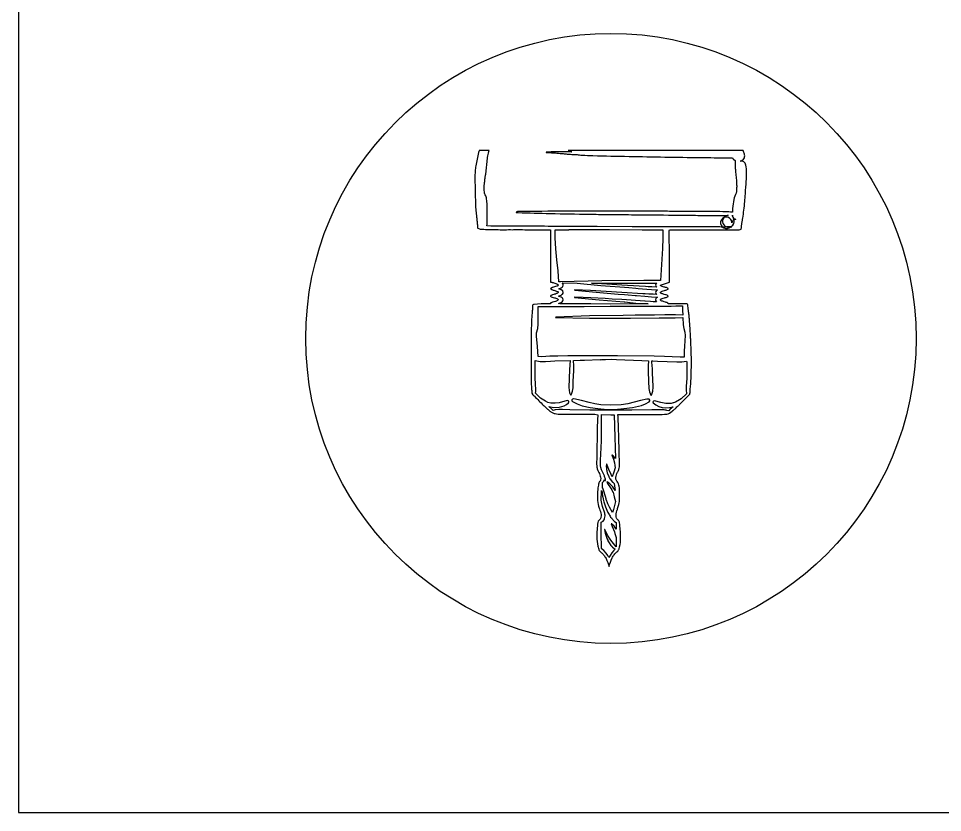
# Model space of a CAD drawing. Extents: x -250 to 250, y -318 to 318.
# Drawn here: x -250 to -212.15, y -317.91 to -285.37 of the extents above; entities that cross this region are included whole.
import ezdxf

# ---------------------------------------------------------------- set-up
doc = ezdxf.new("R2010")
doc.units = 0
doc.layers.get('0').update_dxf_attribs({"linetype": 'CONTINUOUS'})

msp = doc.modelspace()

# ---------------------------------------------------------------- linework, layer by layer
for points in [[(-250, -317.907), (250, -317.907), (250, -17.907), (-250, -17.907), (-250, -317.907)], [(-228.012, -294.358), (-228.012, -294.023), (-227.891, -294.023), (-227.895, -294.029), (-227.465, -294.029), (-227.464, -294.02), (-227.138, -294.018), (-225.798, -294.016), (-224.459, -294.028), (-224.382, -294.029), (-223.606, -294.029), (-223.606, -294.37), (-223.618, -294.789), (-223.646, -295.227), (-223.697, -296.1), (-224.39, -296.105), (-226.1, -296.126), (-227.805, -296.164), (-227.82, -296.157), (-227.874, -296.157), (-227.899, -295.71), (-227.946, -295.256), (-227.991, -294.803), (-228.012, -294.358)], [(-223.863, -296.984), (-223.9, -296.981), (-224.006, -296.973), (-224.114, -296.966), (-224.329, -296.954), (-224.351, -296.952), (-225.285, -296.891), (-225.679, -296.864), (-225.976, -296.844), (-226.558, -296.811), (-226.873, -296.796), (-227.217, -296.785), (-227.232, -296.79), (-227.221, -296.797), (-226.211, -296.899), (-225.186, -296.984), (-225.164, -296.985), (-224.712, -297.028), (-224.212, -297.061), (-224.976, -297.06), (-225.764, -297.069), (-226.553, -297.067), (-226.744, -297.066), (-226.745, -297.059), (-226.998, -297.059), (-226.996, -297.064), (-227.828, -297.064), (-227.878, -297.044), (-227.773, -297.003), (-227.736, -296.979), (-227.702, -296.938), (-227.691, -296.893), (-227.701, -296.85), (-227.733, -296.811), (-227.772, -296.784), (-227.875, -296.742), (-227.771, -296.701), (-227.727, -296.67), (-227.721, -296.663), (-227.696, -296.627), (-227.689, -296.592), (-227.708, -296.533), (-227.77, -296.482), (-227.873, -296.441), (-227.769, -296.4), (-227.735, -296.378), (-227.71, -296.353), (-227.687, -296.29), (-227.695, -296.25), (-227.723, -296.213), (-227.738, -296.201), (-227.116, -296.209), (-226.154, -296.304), (-225.182, -296.384), (-225.002, -296.399), (-224.716, -296.423), (-224.619, -296.431), (-224.263, -296.457), (-224.262, -296.457), (-224.076, -296.471), (-223.825, -296.488), (-223.865, -296.516), (-223.896, -296.555), (-223.906, -296.596), (-223.895, -296.642), (-223.858, -296.684), (-224.007, -296.672), (-224.184, -296.663), (-224.326, -296.654), (-224.422, -296.648), (-225.283, -296.591), (-226.577, -296.51), (-227.215, -296.485), (-227.23, -296.49), (-227.219, -296.497), (-226.337, -296.588), (-225.439, -296.662), (-225.439, -296.662), (-225.184, -296.684), (-225.024, -296.697), (-224.746, -296.72), (-224.689, -296.725), (-224.349, -296.751), (-224.078, -296.771), (-223.825, -296.788), (-223.826, -296.789), (-223.853, -296.806), (-223.894, -296.85), (-223.908, -296.898), (-223.897, -296.943), (-223.863, -296.984)], [(-223.853, -296.384), (-224.06, -296.369), (-224.203, -296.362), (-224.324, -296.354), (-224.584, -296.337), (-225.281, -296.291), (-226.527, -296.213), (-226.399, -296.213), (-226.397, -296.213), (-226.16, -296.22), (-226.094, -296.214), (-224.387, -296.215), (-223.86, -296.212), (-223.893, -296.252), (-223.904, -296.295), (-223.892, -296.342), (-223.853, -296.384)], [(-228.778, -298.25), (-228.732, -298.072), (-228.711, -297.89), (-228.717, -297.521), (-228.718, -297.176), (-228.456, -297.171), (-227.845, -297.172), (-226.833, -297.166), (-225.762, -297.158), (-224.797, -297.156), (-224.374, -297.155), (-223.7, -297.153), (-223.264, -297.153), (-223.069, -297.147), (-223.015, -297.147), (-222.807, -297.149), (-222.806, -297.334), (-222.791, -297.519), (-222.794, -297.523), (-223.083, -297.511), (-223.529, -297.513), (-223.947, -297.521), (-224.299, -297.525), (-224.741, -297.53), (-225.232, -297.536), (-226.612, -297.558), (-227.987, -297.603), (-228.011, -297.615), (-227.987, -297.627), (-226.609, -297.645), (-225.23, -297.645), (-224.926, -297.644), (-223.761, -297.637), (-223.103, -297.632), (-222.795, -297.617), (-222.778, -297.924), (-222.75, -298.075), (-222.704, -298.222), (-222.696, -298.365), (-222.715, -298.792), (-222.729, -299.008), (-222.732, -299.223), (-222.729, -299.243), (-222.897, -299.243), (-223.225, -299.228), (-223.544, -299.223), (-223.962, -299.205), (-225.462, -299.193), (-227.497, -299.195), (-227.915, -299.21), (-228.234, -299.213), (-228.562, -299.227), (-228.711, -299.225), (-228.746, -298.807), (-228.781, -298.393), (-228.778, -298.25)], [(-226.595, -301.415), (-227.411, -301.4), (-227.713, -301.391), (-227.863, -301.394), (-228.012, -301.41), (-228.106, -301.43), (-228.155, -301.38), (-228.283, -301.262), (-228.066, -301.304), (-227.849, -301.297), (-227.745, -301.273), (-227.646, -301.235), (-227.554, -301.182), (-227.47, -301.113), (-227.455, -301.082), (-227.463, -301.052), (-227.486, -301.03), (-227.52, -301.027), (-227.854, -301.112), (-228.02, -301.134), (-228.199, -301.126), (-228.312, -301.099), (-228.418, -301.056), (-228.614, -300.934), (-228.828, -300.725), (-228.815, -300.655), (-228.809, -300.584), (-228.819, -300.346), (-228.839, -300.11), (-228.841, -299.747), (-228.835, -299.384), (-228.632, -299.42), (-228.42, -299.423), (-228.211, -299.413), (-228.031, -299.404), (-227.401, -299.388), (-227.432, -299.754), (-227.441, -300.121), (-227.444, -300.206), (-227.445, -300.208), (-227.455, -300.41), (-227.455, -300.418), (-227.455, -300.486), (-227.455, -300.489), (-227.427, -300.702), (-227.426, -300.707), (-227.419, -300.729), (-227.394, -300.796), (-227.378, -300.804), (-227.363, -300.796), (-227.349, -300.767), (-227.305, -300.64), (-227.285, -300.507), (-227.276, -300.233), (-227.255, -299.809), (-227.252, -299.596), (-227.262, -299.385), (-227.262, -299.383), (-226.992, -299.375), (-226.819, -299.369), (-226.819, -299.369), (-226.178, -299.347), (-226.146, -299.353), (-226.103, -299.345), (-225.996, -299.341), (-225.953, -299.34), (-225.73, -299.335), (-225.506, -299.341), (-224.468, -299.382), (-224.198, -299.392), (-224.209, -299.603), (-224.207, -299.817), (-224.189, -300.241), (-224.18, -300.531), (-224.158, -300.671), (-224.105, -300.805), (-224.086, -300.813), (-224.075, -300.805), (-224.024, -300.644), (-224.01, -300.475), (-224.024, -300.131), (-224.027, -299.937), (-224.027, -299.904), (-224.032, -299.73), (-224.052, -299.455), (-224.059, -299.397), (-224.021, -299.398), (-223.825, -299.405), (-223.429, -299.418), (-223.034, -299.439), (-222.834, -299.436), (-222.642, -299.406), (-222.625, -299.432), (-222.621, -299.78), (-222.626, -300.128), (-222.654, -300.437), (-222.659, -300.592), (-222.639, -300.743), (-222.855, -300.951), (-222.925, -300.999), (-222.925, -300.999), (-223.084, -301.086), (-223.092, -301.089), (-223.172, -301.117), (-223.187, -301.122), (-223.271, -301.14), (-223.489, -301.144), (-223.691, -301.107), (-223.949, -301.037), (-223.988, -301.044), (-224.014, -301.08), (-224, -301.123), (-223.893, -301.207), (-223.773, -301.266), (-223.633, -301.306), (-223.486, -301.32), (-223.336, -301.31), (-223.188, -301.277), (-223.304, -301.382), (-223.317, -301.394), (-223.366, -301.444), (-223.443, -301.427), (-223.473, -301.422), (-223.519, -301.415), (-223.558, -301.411), (-223.592, -301.408), (-223.639, -301.405), (-224.061, -301.409), (-224.876, -301.42), (-225.736, -301.414), (-226.595, -301.415)], [(-225.203, -301.356), (-224.846, -301.309), (-224.483, -301.223), (-224.313, -301.158), (-224.163, -301.075), (-224.134, -301.04), (-224.137, -301.003), (-224.165, -300.975), (-224.214, -300.968), (-224.263, -300.975), (-224.526, -301.028), (-224.786, -301.095), (-225.048, -301.159), (-225.318, -301.2), (-225.735, -301.213), (-226.152, -301.198), (-226.395, -301.16), (-226.631, -301.103), (-226.938, -301.022), (-227.255, -300.959), (-227.267, -300.959), (-227.31, -300.97), (-227.334, -300.998), (-227.334, -301.033), (-227.307, -301.066), (-227.122, -301.166), (-226.911, -301.239), (-226.585, -301.311), (-226.268, -301.353), (-226.006, -301.379), (-225.736, -301.388), (-225.466, -301.38), (-225.203, -301.356)], [(-226.16, -303.698), (-226.16, -303.498), (-226.159, -303.473), (-226.158, -303.427), (-226.158, -303.41), (-226.158, -303.41), (-226.158, -303.41), (-226.153, -303.281), (-226.153, -303.281), (-226.151, -303.223), (-226.151, -303.223), (-226.127, -302.673), (-226.126, -302.637), (-226.125, -302.352), (-226.125, -302.254), (-226.124, -302.078), (-226.124, -302.066), (-226.124, -302.008), (-226.124, -301.925), (-226.124, -301.894), (-226.124, -301.806), (-226.124, -301.741), (-226.124, -301.723), (-226.127, -301.597), (-225.74, -301.605), (-225.736, -301.605), (-225.733, -301.605), (-225.597, -301.604), (-225.579, -302.524), (-225.545, -303.403), (-225.546, -303.402), (-225.546, -303.402), (-225.547, -303.401), (-225.638, -303.29), (-225.677, -303.257), (-225.691, -303.267), (-225.63, -303.422), (-225.586, -303.583), (-225.574, -303.685), (-225.554, -303.785), (-225.619, -303.962), (-225.677, -304.147), (-225.729, -304.056), (-225.814, -303.847), (-225.895, -303.636), (-225.907, -303.628), (-225.918, -303.636), (-225.924, -303.709), (-225.924, -303.722), (-225.92, -303.8), (-225.92, -303.801), (-225.92, -303.801), (-225.914, -303.844), (-225.906, -303.889), (-225.9, -303.913), (-225.883, -303.981), (-225.82, -304.143), (-225.815, -304.154), (-225.774, -304.227), (-225.768, -304.237), (-225.725, -304.298), (-225.718, -304.307), (-225.668, -304.365), (-225.656, -304.376), (-225.599, -304.425), (-225.563, -304.713), (-225.605, -304.641), (-225.616, -304.624), (-225.656, -304.566), (-225.662, -304.557), (-225.773, -304.436), (-225.892, -304.358), (-225.905, -304.371), (-225.875, -304.424), (-225.872, -304.43), (-225.753, -304.601), (-225.696, -304.688), (-225.65, -304.783), (-225.65, -304.783), (-225.649, -304.786), (-225.601, -304.973), (-225.547, -305.156), (-225.582, -305.328), (-225.631, -305.496), (-225.665, -305.609), (-225.796, -305.388), (-225.843, -305.285), (-225.856, -305.253), (-225.884, -305.181), (-225.897, -305.147), (-225.923, -305.073), (-225.932, -305.046), (-225.961, -304.956), (-225.961, -304.955), (-225.961, -304.955), (-226.045, -304.694), (-226.045, -304.694), (-226.071, -304.617), (-226.074, -304.614), (-226.075, -304.571), (-226.077, -304.535), (-226.073, -304.458), (-226.077, -304.382), (-226.029, -304.33), (-226.006, -304.268), (-225.977, -304.302), (-225.962, -304.298), (-225.961, -304.25), (-225.995, -304.131), (-226.001, -304.116), (-226.023, -304.062), (-226.117, -303.861), (-226.147, -303.774), (-226.16, -303.698)], [(-225.771, -307.374), (-225.795, -307.416), (-225.816, -307.462), (-225.86, -307.379), (-225.934, -307.274), (-226.019, -307.173), (-226.13, -307.088), (-226.127, -307.074), (-226.126, -306.891), (-226.126, -306.841), (-226.13, -306.704), (-226.137, -306.493), (-226.137, -306.493), (-226.139, -306.36), (-226.14, -306.348), (-226.14, -306.261), (-226.14, -306.26), (-226.14, -306.26), (-226.139, -306.209), (-226.139, -306.209), (-226.139, -306.209), (-226.137, -306.145), (-226.137, -306.144), (-226.13, -306.042), (-226.128, -306.014), (-226.049, -305.961), (-226.023, -305.925), (-226.017, -305.915), (-225.996, -305.868), (-225.993, -305.862), (-225.981, -305.81), (-225.981, -305.807), (-225.976, -305.755), (-225.976, -305.713), (-225.978, -305.695), (-225.989, -305.633), (-226.074, -305.369), (-226.109, -305.237), (-226.129, -305.101), (-226.133, -305.026), (-226.131, -304.973), (-226.131, -304.972), (-226.127, -304.877), (-226.125, -304.847), (-226.117, -304.748), (-226.116, -304.736), (-226.116, -304.735), (-226.114, -304.713), (-226.097, -304.772), (-226.089, -304.86), (-226.085, -304.884), (-226.074, -304.956), (-226.071, -304.975), (-226.053, -305.063), (-226.052, -305.071), (-226.027, -305.171), (-226.025, -305.179), (-225.96, -305.382), (-225.959, -305.383), (-225.959, -305.384), (-225.872, -305.584), (-225.856, -305.615), (-225.837, -305.651), (-225.813, -305.693), (-225.792, -305.727), (-225.766, -305.767), (-225.745, -305.798), (-225.716, -305.837), (-225.694, -305.864), (-225.662, -305.901), (-225.64, -305.925), (-225.602, -305.961), (-225.583, -305.978), (-225.524, -306.024), (-225.522, -306.042), (-225.514, -306.291), (-225.608, -306.166), (-225.714, -306.072), (-225.724, -306.08), (-225.68, -306.182), (-225.591, -306.4), (-225.569, -306.468), (-225.545, -306.553), (-225.545, -306.553), (-225.515, -306.636), (-225.516, -306.935), (-225.514, -307.018), (-225.629, -306.884), (-225.742, -306.752), (-225.878, -306.54), (-225.984, -306.312), (-225.992, -306.315), (-225.964, -306.462), (-225.935, -306.578), (-225.904, -306.669), (-225.901, -306.677), (-225.867, -306.752), (-225.857, -306.773), (-225.811, -306.852), (-225.733, -306.961), (-225.724, -306.973), (-225.703, -306.998), (-225.699, -307.003), (-225.672, -307.033), (-225.567, -307.119), (-225.567, -307.119), (-225.567, -307.12), (-225.567, -307.12), (-225.59, -307.142), (-225.618, -307.169), (-225.619, -307.171), (-225.63, -307.183), (-225.702, -307.271), (-225.771, -307.374)]]:
    msp.add_lwpolyline(points, close=True)
msp.add_lwpolyline([(-225.685, -307.473), (-225.685, -307.472), (-225.684, -307.471, -0.03828), (-225.607, -307.346, -0.055603), (-225.539, -307.272), (-225.487, -307.228, 0.057386), (-225.418, -307.149, 0.131201), (-225.403, -307.106), (-225.403, -307.105), (-225.377, -307.014, 0.051741), (-225.338, -306.676, 0.033492), (-225.367, -306.153), (-225.374, -306.092), (-225.381, -306.042), (-225.383, -306.023), (-225.384, -306.013), (-225.406, -305.948), (-225.412, -305.943), (-225.419, -305.939), (-225.425, -305.936), (-225.427, -305.935), (-225.448, -305.912), (-225.466, -305.895, -0.116741), (-225.504, -305.838, -0.079756), (-225.524, -305.741, -0.052248), (-225.519, -305.662, -0.034582), (-225.491, -305.546, -0.006025), (-225.48, -305.515, -0.002956), (-225.459, -305.453, 0.026619), (-225.408, -305.282, 0.038185), (-225.388, -305.159, 0.049725), (-225.397, -304.54, 0.14696), (-225.482, -304.344), (-225.496, -304.328, -0.086774), (-225.525, -304.28, -0.082829), (-225.537, -304.222), (-225.535, -304.183, -0.048927), (-225.522, -304.118, -0.030841), (-225.486, -304.02, -0.00641), (-225.461, -303.966, 0.006037), (-225.438, -303.915, 0.043129), (-225.396, -303.794, 0.048319), (-225.379, -303.68, 0.011716), (-225.378, -303.637, 0.009427), (-225.379, -303.583, 0.005896), (-225.38, -303.543, 0.002976), (-225.385, -303.464, -0.008884), (-225.391, -303.34, -0.00273), (-225.402, -302.937), (-225.403, -302.875), (-225.406, -302.751), (-225.407, -302.686, 0.004592), (-225.432, -301.879, 0.014018), (-225.45, -301.615, -0.342309), (-225.446, -301.601), (-225.41, -301.601), (-225.364, -301.599), (-225.317, -301.598), (-225.27, -301.597, -0.000836), (-225.154, -301.594, -0.001399), (-225.085, -301.592, -0.003168), (-224.969, -301.591, -0.003657), (-224.869, -301.591, 0.001031), (-224.669, -301.592, 0.000667), (-224.362, -301.593, 0.000431), (-224.264, -301.593, -0.00093), (-224.054, -301.593, -0.002389), (-224.014, -301.593, -0.001591), (-223.953, -301.594), (-223.848, -301.596), (-223.838, -301.596, 0.030673), (-223.44, -301.578, 0.11215), (-223.336, -301.542), (-223.282, -301.507), (-223.226, -301.464), (-223.223, -301.461), (-223.196, -301.437), (-223.191, -301.433, 0.004506), (-223.108, -301.36, 0.004659), (-223.029, -301.288, 0.002985), (-222.983, -301.245, 0.002777), (-222.933, -301.197), (-222.895, -301.161), (-222.893, -301.158), (-222.625, -300.888), (-222.598, -300.86), (-222.583, -300.847), (-222.566, -300.833, 0.049043), (-222.511, -300.777, 0.121556), (-222.498, -300.748), (-222.497, -300.738, -0.003867), (-222.494, -300.704, -0.002586), (-222.49, -300.654), (-222.487, -300.625), (-222.482, -300.565, 0.017953), (-222.44, -299.663, 0.015269), (-222.461, -298.602, 0.00476), (-222.472, -298.417, -0.003825), (-222.481, -298.269), (-222.485, -298.203), (-222.487, -298.156, 0.005864), (-222.51, -297.781, 0.010895), (-222.529, -297.58, 0.002258), (-222.535, -297.53, 0.001132), (-222.548, -297.431, -0.002352), (-222.566, -297.29, -0.004805), (-222.573, -297.221, -0.005279), (-222.575, -297.208, -0.000648), (-222.583, -297.098), (-222.592, -297.081), (-222.595, -297.077), (-222.629, -297.06), (-222.632, -297.059), (-222.707, -297.059), (-222.806, -297.059), (-223.395, -297.056), (-223.395, -297.041), (-223.395, -297.04), (-223.423, -297.016, 0.039615), (-223.438, -297.01, 0.00951), (-223.499, -296.992), (-223.551, -296.978, -0.037496), (-223.673, -296.935, -0.144494), (-223.699, -296.913), (-223.702, -296.908), (-223.703, -296.892), (-223.702, -296.887), (-223.671, -296.86, -0.042376), (-223.635, -296.844, -0.017772), (-223.546, -296.817, 0.000786), (-223.475, -296.798, 0.005797), (-223.465, -296.796), (-223.395, -296.76), (-223.394, -296.758), (-223.392, -296.743), (-223.392, -296.741), (-223.421, -296.714, 0.039623), (-223.436, -296.708, 0.009478), (-223.497, -296.691), (-223.549, -296.677, -0.037487), (-223.671, -296.634, -0.144428), (-223.697, -296.612), (-223.7, -296.607), (-223.701, -296.59), (-223.699, -296.586), (-223.668, -296.559, -0.042406), (-223.633, -296.543, -0.017802), (-223.544, -296.516, 0.000771), (-223.472, -296.497, 0.0058), (-223.463, -296.494), (-223.393, -296.459), (-223.392, -296.456), (-223.389, -296.442), (-223.39, -296.439), (-223.419, -296.413, 0.039583), (-223.434, -296.407, 0.009532), (-223.495, -296.389), (-223.52, -296.383, -0.033065), (-223.668, -296.333, -0.150327), (-223.695, -296.31), (-223.698, -296.305), (-223.7, -296.296), (-223.341, -296.172), (-223.341, -296.167), (-223.341, -296.128), (-223.341, -295.753), (-223.341, -295.188), (-223.341, -294.922), (-223.342, -294.288), (-223.342, -294.107), (-223.342, -294.067), (-223.341, -294.029), (-220.477, -294.029), (-220.405, -293.998), (-220.401, -293.994), (-220.395, -293.982), (-220.394, -293.975, -0.005759), (-220.39, -293.924, -0.005135), (-220.384, -293.866, -0.004405), (-220.377, -293.811, -0.003702), (-220.367, -293.744, -0.003253), (-220.357, -293.678, -0.001603), (-220.334, -293.545, 0.011224), (-220.288, -293.23, 0.009909), (-220.25, -292.871, 0.002771), (-220.244, -292.791, 0.001888), (-220.236, -292.673, -0.000124), (-220.221, -292.454, -0.001613), (-220.22, -292.437, -0.001923), (-220.216, -292.379, -0.001084), (-220.207, -292.277), (-220.206, -292.258, 0.02174), (-220.181, -291.672, 0.043311), (-220.207, -291.378, 0.397761), (-220.435, -291.209, 0.444272), (-220.258, -290.959, 0.017202), (-220.276, -290.889, 0.018132), (-220.298, -290.823), (-220.316, -290.78), (-227.479, -290.78), (-227.478, -290.781), (-227.477, -290.781, 0.013786), (-227.417, -290.803, 0.011288), (-227.343, -290.827), (-227.336, -290.832), (-227.441, -290.833), (-227.647, -290.834), (-227.76, -290.835), (-227.813, -290.836), (-227.905, -290.837), (-227.979, -290.837, 0.003516), (-228.376, -290.844, 0.174215), (-228.384, -290.847), (-228.386, -290.851), (-228.383, -290.856), (-228.381, -290.857), (-228.364, -290.86), (-228.348, -290.861, -0.00444), (-228.261, -290.864, -0.003967), (-228.163, -290.869, -0.003379), (-228.068, -290.875, -0.002764), (-227.951, -290.884, -0.003238), (-227.688, -290.908, 0.001959), (-227.529, -290.923, 0.002635), (-227.387, -290.935, 0.003492), (-227.28, -290.942, -0.047191), (-227.121, -290.948, -0.007445), (-227.043, -290.953), (-227.031, -290.955), (-227.017, -290.957, 0.025263), (-226.911, -290.968, 0.006115), (-226.47, -290.986, 0.002663), (-224.993, -291.021, 0.001342), (-222.061, -291.067, 0.001185), (-220.96, -291.079, 0.006853), (-220.769, -291.078), (-220.749, -291.078), (-220.721, -291.13), (-220.711, -291.137), (-220.704, -291.141), (-220.697, -291.145), (-220.651, -291.193), (-220.648, -291.204), (-220.647, -291.209), (-220.647, -291.224, 0.008987), (-220.649, -291.298, 0.008021), (-220.648, -291.381, 0.006866), (-220.644, -291.462, 0.005639), (-220.637, -291.561, 0.007092), (-220.615, -291.801, -0.003541), (-220.603, -291.921, -0.013849), (-220.585, -292.186, -0.021417), (-220.586, -292.357, -0.004851), (-220.589, -292.4, -0.004327), (-220.592, -292.447, -0.012866), (-220.6, -292.513, -0.083355), (-220.603, -292.523, 0.059305), (-220.7, -292.789, 0.046154), (-220.751, -293.149), (-220.759, -293.303), (-220.832, -293.299, 0.007528), (-221.149, -293.286, 0.005036), (-221.624, -293.279, 0.000865), (-221.744, -293.278, 0.000432), (-221.984, -293.278, -0.000151), (-222.125, -293.278, -0.000303), (-222.195, -293.278, -0.000632), (-222.305, -293.278, -0.000642), (-222.414, -293.277, 0.000329), (-223.039, -293.273, 0.000339), (-223.644, -293.27, 0.000212), (-223.977, -293.269, 0.000176), (-224.379, -293.268), (-224.438, -293.267), (-224.534, -293.267), (-224.66, -293.267), (-224.701, -293.266), (-224.754, -293.266), (-224.799, -293.266), (-224.845, -293.266), (-224.938, -293.266), (-225.058, -293.266), (-225.221, -293.266), (-225.373, -293.266), (-225.597, -293.265, 0.002365), (-229.561, -293.28, 0.176351), (-229.612, -293.3), (-229.614, -293.301), (-229.616, -293.306), (-229.616, -293.307), (-229.61, -293.314), (-229.608, -293.315, 0.093899), (-229.596, -293.319, 0.017011), (-229.528, -293.323, 0.002519), (-228.217, -293.36, 0.002072), (-226.622, -293.389, 0.000809), (-225.857, -293.399, 0.000638), (-224.887, -293.408, -0.000237), (-224.677, -293.41, -0.000161), (-224.367, -293.413), (-224.304, -293.414), (-224.176, -293.415, 0.000217), (-223.897, -293.418, 0.000194), (-223.586, -293.421), (-223.376, -293.423), (-223.304, -293.423), (-223.267, -293.424), (-223.22, -293.424), (-223.209, -293.424), (-223.124, -293.425), (-223.003, -293.426), (-222.931, -293.427, 0.000271), (-222.819, -293.428, 0.000265), (-222.704, -293.429, -0.001428), (-222.538, -293.43, -0.000868), (-222.265, -293.434, 0.000259), (-221.902, -293.439, 0.000874), (-221.794, -293.441, 0.004825), (-221.284, -293.442, 0.007013), (-220.932, -293.434, 0.765795), (-221.038, -293.89, 0.765795), (-220.717, -293.549, -0.13427), (-220.753, -293.426), (-220.753, -293.438), (-220.753, -293.45, 0.387544), (-220.612, -293.599, 0.428386), (-220.776, -293.747, 0.773204), (-221.212, -293.62, 0.773204), (-220.893, -293.943, -0.129509), (-220.778, -293.912), (-220.828, -293.912), (-220.884, -293.913), (-220.935, -293.913), (-220.998, -293.913), (-221.038, -293.914), (-221.12, -293.914), (-221.156, -293.914), (-221.176, -293.915), (-221.203, -293.915), (-221.223, -293.915, 0.00663), (-221.432, -293.909, 0.00398), (-221.781, -293.906, 0.00051), (-221.849, -293.906, 0.000254), (-221.987, -293.907, -0.000176), (-222.102, -293.907, -0.000353), (-222.159, -293.907, -0.000564), (-222.232, -293.907, -0.000571), (-222.304, -293.907, 0.0003), (-222.576, -293.906, 0.000187), (-223.015, -293.905), (-223.066, -293.905), (-223.168, -293.905, -0.000071), (-223.46, -293.905, -0.000158), (-223.591, -293.904), (-223.638, -293.904), (-223.776, -293.904), (-223.845, -293.904), (-223.894, -293.904), (-223.937, -293.904), (-223.969, -293.904), (-224.014, -293.904), (-224.056, -293.904), (-224.114, -293.903), (-224.143, -293.903), (-224.204, -293.903, -0.000392), (-224.399, -293.903, -0.000266), (-224.686, -293.902), (-224.747, -293.902), (-224.869, -293.902), (-226.296, -293.897, 0.000194), (-226.439, -293.896, 0.000097), (-226.726, -293.895, -0.00008), (-226.986, -293.894, -0.00016), (-227.115, -293.894, -0.000239), (-227.273, -293.893, -0.000252), (-227.421, -293.892, 0.000216), (-228.021, -293.888, 0.000224), (-228.6, -293.885), (-228.607, -293.885), (-229.309, -293.882, -0.000729), (-229.376, -293.882, -0.00058), (-229.46, -293.881), (-229.506, -293.881), (-229.634, -293.879), (-230.402, -293.883), (-230.417, -293.882), (-230.574, -293.88), (-230.652, -293.879), (-230.816, -293.872, 0.008666), (-230.81, -293.807, 0.008222), (-230.807, -293.738, 0.011819), (-230.799, -293.066, 0.033155), (-230.818, -292.826, 0.018044), (-230.837, -292.724, 0.019375), (-230.862, -292.63, -0.113651), (-230.913, -292.493, -0.021483), (-230.919, -292.479, -0.008329), (-230.923, -292.368, -0.010775), (-230.923, -292.283, -0.016222), (-230.915, -292.143, -0.011636), (-230.893, -291.949, -0.002883), (-230.884, -291.883, -0.001433), (-230.864, -291.75), (-230.788, -291.089), (-230.783, -291.064), (-230.772, -290.998), (-230.762, -290.945), (-230.751, -290.894), (-230.751, -290.892), (-230.75, -290.889), (-230.735, -290.823), (-230.724, -290.78), (-231.13, -290.78), (-231.132, -290.784), (-231.134, -290.789, 0.048136), (-231.155, -290.857, 0.006095), (-231.266, -291.41, 0.026968), (-231.295, -291.625, 0.01998), (-231.306, -291.918, 0.005153), (-231.305, -292.019, 0.002615), (-231.299, -292.219, -0.002157), (-231.295, -292.377, -0.002731), (-231.292, -292.501), (-231.291, -292.563, 0.007691), (-231.278, -293.05, 0.014258), (-231.259, -293.313, 0.002953), (-231.252, -293.377, 0.00148), (-231.237, -293.507, -0.003072), (-231.216, -293.69, -0.00628), (-231.208, -293.78, -0.012103), (-231.202, -293.879, 0.007702), (-231.199, -293.941), (-231.19, -293.961), (-231.185, -293.966), (-231.12, -293.993, 0.041803), (-231.069, -294, 0.007947), (-230.8, -294.013, 0.003242), (-230.444, -294.021, 0.003358), (-230.101, -294.024, -0.005852), (-229.758, -294.023, -0.000976), (-229.588, -294.02), (-229.559, -294.02, 0.001934), (-229.159, -294.024, 0.001433), (-228.619, -294.025), (-228.211, -294.028), (-228.211, -294.166), (-228.211, -294.24), (-228.211, -294.253), (-228.21, -294.401), (-228.21, -294.43), (-228.21, -294.5), (-228.21, -294.714), (-228.21, -295.008), (-228.21, -295.295), (-228.211, -295.55), (-228.211, -295.729), (-228.211, -295.869), (-228.211, -296.171), (-228.155, -296.178), (-228.15, -296.18, 0.021468), (-228.136, -296.185, 0.004835), (-228.071, -296.203, -0.051068), (-227.905, -296.265, -0.317118), (-227.891, -296.293), (-227.891, -296.296), (-227.913, -296.322, -0.060707), (-227.948, -296.339, -0.022367), (-228.049, -296.371), (-228.091, -296.382), (-228.13, -296.393), (-228.2, -296.428), (-228.201, -296.431), (-228.203, -296.445), (-228.202, -296.448), (-228.173, -296.474, 0.039685), (-228.159, -296.48, 0.009492), (-228.098, -296.498), (-228.073, -296.504, -0.033064), (-227.925, -296.554, -0.150283), (-227.897, -296.576), (-227.895, -296.581), (-227.893, -296.598), (-227.895, -296.603), (-227.926, -296.63, -0.042363), (-227.962, -296.645, -0.017749), (-228.051, -296.672), (-228.074, -296.679, 0.031444), (-228.184, -296.715, 0.158238), (-228.202, -296.73), (-228.203, -296.732), (-228.205, -296.746), (-228.204, -296.749), (-228.201, -296.756, 0.126767), (-228.181, -296.771, 0.034082), (-228.1, -296.799), (-228.048, -296.813, -0.037508), (-227.926, -296.856, -0.144508), (-227.899, -296.878), (-227.897, -296.883), (-227.896, -296.899), (-227.897, -296.904), (-227.928, -296.931, -0.042357), (-227.964, -296.947, -0.017745), (-228.053, -296.974), (-228.076, -296.98, 0.031466), (-228.186, -297.016, 0.157929), (-228.204, -297.031), (-228.205, -297.033), (-228.207, -297.048), (-228.206, -297.051), (-228.203, -297.059, -0.483466), (-228.207, -297.063, 0.000988), (-228.252, -297.063, 0.000982), (-228.297, -297.063, 0.015398), (-228.881, -297.083, 0.167084), (-228.932, -297.105), (-228.936, -297.109), (-228.943, -297.126), (-228.943, -297.134, -0.004959), (-228.945, -297.179, -0.004339), (-228.947, -297.23, -0.003582), (-228.95, -297.28, -0.002845), (-228.955, -297.342, -0.002925), (-228.966, -297.464, 0.002486), (-228.975, -297.569, 0.011126), (-228.988, -297.786, 0.007049), (-228.997, -298.13), (-228.999, -298.3), (-228.999, -298.312, -0.001483), (-229, -298.356, -0.000838), (-229.002, -298.435, 0.000544), (-229.004, -298.537, 0.00132), (-229.005, -298.579, 0.004019), (-229.007, -298.788, 0.000766), (-229.007, -299.882, 0.003541), (-229.006, -299.977, 0.002474), (-229.004, -300.112), (-229.003, -300.157), (-229.002, -300.208, 0.007539), (-228.997, -300.339, 0.005267), (-228.986, -300.526, 0.002294), (-228.984, -300.552, 0.001145), (-228.98, -300.606), (-228.974, -300.671), (-228.971, -300.723), (-228.926, -300.793), (-228.899, -300.817), (-228.887, -300.827), (-228.876, -300.837), (-228.868, -300.845), (-228.865, -300.848, 0.00383), (-228.503, -301.213, 0.01108), (-228.374, -301.335, 0.0027), (-228.333, -301.372, 0.002011), (-228.276, -301.422), (-228.257, -301.439), (-228.237, -301.457, 0.074323), (-228.145, -301.518, 0.062096), (-228.02, -301.559, 0.026012), (-227.896, -301.577, 0.018858), (-227.724, -301.585, 0.004477), (-227.667, -301.586, 0.002233), (-227.554, -301.584, -0.003058), (-227.457, -301.584, -0.001772), (-227.289, -301.584), (-227.244, -301.584, 0.000175), (-227.012, -301.585, 0.000351), (-226.896, -301.585, 0.000592), (-226.753, -301.586, 0.00053), (-226.593, -301.586, -0.003968), (-226.506, -301.586, -0.003021), (-226.391, -301.588), (-226.271, -301.604, 0.003081), (-226.274, -301.639, 0.002502), (-226.277, -301.682, 0.008303), (-226.288, -301.922, 0.00385), (-226.301, -302.44, 0.000907), (-226.303, -302.626, 0.00048), (-226.308, -302.976, -0.001496), (-226.313, -303.366, -0.007408), (-226.315, -303.445), (-226.319, -303.517, 0.044451), (-226.308, -303.752, 0.069901), (-226.267, -303.896, 0.006814), (-226.256, -303.922, 0.003589), (-226.232, -303.971), (-226.23, -303.974, -0.05066), (-226.159, -304.168, -0.105017), (-226.155, -304.268), (-226.162, -304.301), (-226.18, -304.323), (-226.2, -304.347), (-226.227, -304.394), (-226.227, -304.395), (-226.228, -304.397, 0.058926), (-226.24, -304.441, 0.011974), (-226.273, -304.66, 0.049114), (-226.284, -305.121, 0.071326), (-226.216, -305.432), (-226.205, -305.46, -0.045335), (-226.14, -305.695, -0.098192), (-226.142, -305.808, -0.059562), (-226.161, -305.865, -0.088768), (-226.185, -305.897), (-226.19, -305.902), (-226.227, -305.94), (-226.228, -305.942), (-226.229, -305.943), (-226.23, -305.944), (-226.26, -305.97), (-226.271, -306.023, 0.034064), (-226.311, -306.616, 0.053722), (-226.27, -306.991, 0.013343), (-226.248, -307.084, 0.063573), (-226.24, -307.102), (-226.236, -307.108), (-226.236, -307.11, 0.123752), (-226.229, -307.139, 0.061231), (-226.196, -307.188), (-226.17, -307.215), (-226.13, -307.25), (-226.115, -307.263, -0.056267), (-226.027, -307.354, -0.041964), (-225.935, -307.497, -0.042658), (-225.813, -307.83, -0.045547), (-225.685, -307.473)], format="xyb", close=True)
msp.add_circle((-225.733, -298.48), 12.5)

doc.saveas('drawing.dxf')
